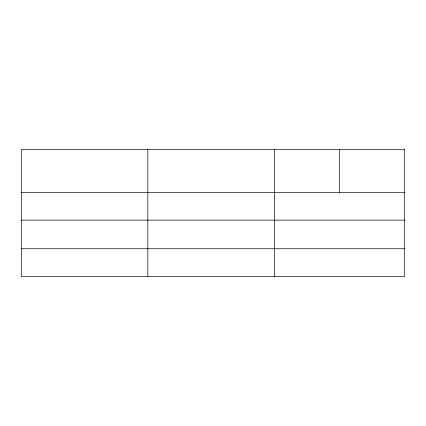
<?xml version="1.0" encoding="UTF-8"?>
<svg xmlns="http://www.w3.org/2000/svg" width="426" height="426" viewBox="0 0 426 426"><rect width="100%" height="100%" fill="white"/><g stroke="black" fill="none" stroke-linecap="round" stroke-linejoin="round"><path stroke-width="0.64" d="M21.3 192.398L404.7 192.398M21.3 220.146L404.7 220.146M21.3 248.741L404.7 248.741M339.522 149.51L339.522 192.398M274.344 149.51L274.344 276.49M147.822 149.51L147.822 276.49M404.7 149.51L21.3 149.51L21.3 276.49L404.7 276.49L404.7 149.51"/></g></svg>
